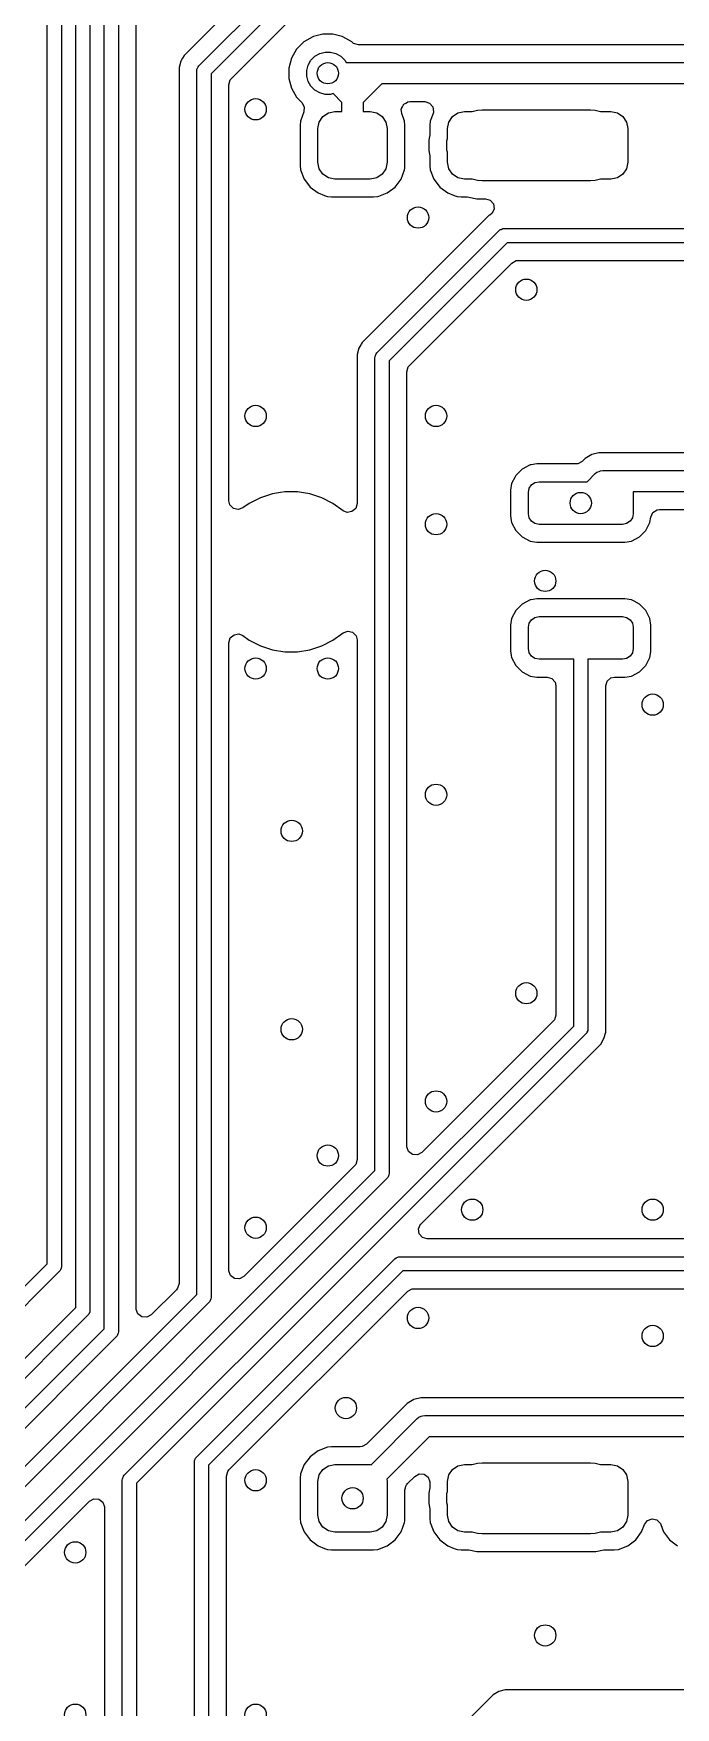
# Model space of a CAD drawing. Extents: x 117 to 217, y -143 to -43.
# Drawn here: x 135.05 to 144.09, y -108.86 to -85.29 of the extents above; entities that cross this region are included whole.
import ezdxf

# ---------------------------------------------------------------- set-up
doc = ezdxf.new("R2010")
doc.units = 0
doc.layers.add('BLACK', color=7, linetype='CONTINUOUS')

msp = doc.modelspace()

# ---------------------------------------------------------------- linework, layer by layer
at = {"layer": 'BLACK', "linetype": 'CONTINUOUS'}
for p, q in [((135.242, -102.614578), (135.242, -66.08)), ((135.442, -66.121422), (135.442, -102.656)), ((141.008786, -81.761531), (137.168079, -85.602238)), ((137.377839, -85.746739), (141.15329, -81.971289)), ((141.265421, -82.142), (137.54855, -85.858871)), ((137.835369, -85.926313), (141.332863, -82.428819)), ((135.643, -103.229578), (135.643, -83.205)), ((135.843, -83.246422), (135.843, -103.271)), ((136.044, -103.531478), (136.044, -84.836)), ((136.244, -84.877422), (136.244, -103.5729)), ((136.4945, -103.248456), (136.4945, -85.032544)), ((139.119525, -85.3015), (138.990993, -85.33594)), ((139.264475, -85.3015), (139.119525, -85.3015)), ((139.393006, -85.33594), (139.264475, -85.3015)), ((138.751488, -85.513988), (138.679017, -85.639511)), ((138.751493, -85.513982), (138.751488, -85.513988)), ((138.853982, -85.411493), (138.751493, -85.513982)), ((138.853988, -85.411488), (138.853982, -85.411493)), ((138.979511, -85.339017), (138.853988, -85.411488)), ((138.990993, -85.33594), (138.979511, -85.339017)), ((139.077195, -85.574836), (139.152842, -85.554567)), ((139.152842, -85.554567), (139.231158, -85.554567)), ((139.231158, -85.554567), (139.306805, -85.574836)), ((139.404489, -85.339017), (139.393006, -85.33594)), ((139.530011, -85.411488), (139.404488, -85.339017)), ((139.404488, -85.339017), (139.404489, -85.339017)), ((139.530017, -85.411493), (139.530011, -85.411488)), ((139.533705, -85.415181), (139.530017, -85.411493)), ((139.554347, -85.431815), (139.533705, -85.415181)), ((139.621386, -85.4515), (139.554347, -85.431815)), ((176.676726, -85.4515), (139.621386, -85.4515)), ((137.121936, -85.682161), (137.09805, -85.771306)), ((137.09805, -85.771306), (137.09805, -102.892906)), ((137.127358, -85.672772), (137.121936, -85.682161)), ((137.127361, -85.672767), (137.127358, -85.672772)), ((137.146561, -85.639511), (137.127361, -85.672767)), ((137.168079, -85.602238), (137.146561, -85.639511)), ((137.34855, -85.81745), (137.350471, -85.797941)), ((137.350471, -85.797941), (137.365403, -85.761893)), ((137.365403, -85.761893), (137.377839, -85.746739)), ((138.679016, -85.639515), (138.6415, -85.779525)), ((138.6415, -85.779525), (138.6415, -85.924475)), ((138.679017, -85.639511), (138.679016, -85.639515)), ((138.894567, -85.812842), (138.914836, -85.737195)), ((138.914836, -85.737195), (138.953994, -85.669372)), ((138.953994, -85.669372), (139.009372, -85.613994)), ((139.009372, -85.613994), (139.077195, -85.574836)), ((139.306805, -85.574836), (139.374628, -85.613994)), ((139.374628, -85.613994), (139.430006, -85.669372)), ((139.430006, -85.669372), (139.448844, -85.702)), ((139.448844, -85.702), (139.954, -85.702)), ((139.954, -85.702), (158.242, -85.702)), ((137.34855, -103.048028), (137.34855, -85.81745)), ((137.54855, -85.858871), (137.54855, -103.08945)), ((137.79905, -86.013994), (137.818735, -85.946955)), ((137.79905, -91.87353), (137.79905, -86.013994)), ((137.818735, -85.946955), (137.835369, -85.926313)), ((138.6415, -85.924475), (138.679016, -86.064485)), ((138.894567, -85.891158), (138.894567, -85.812842)), ((138.914836, -85.966805), (138.894567, -85.891158)), ((138.953994, -86.034628), (138.914836, -85.966805)), ((139.009372, -86.090006), (138.953994, -86.034628)), ((139.950132, -86.002), (139.69, -86.262132)), ((139.954, -86.002), (139.950132, -86.002)), ((158.179868, -86.002), (139.954, -86.002)), ((138.679016, -86.064485), (138.679017, -86.064488)), ((138.679017, -86.064488), (138.751488, -86.190011)), ((138.751488, -86.190011), (138.751493, -86.190017)), ((138.751493, -86.190017), (138.827672, -86.266196)), ((138.827672, -86.266196), (138.861157, -86.327519)), ((139.077195, -86.129164), (139.009372, -86.090006)), ((139.152842, -86.149433), (139.077195, -86.129164)), ((139.231158, -86.149433), (139.152842, -86.149433)), ((139.26755, -86.139682), (139.231158, -86.149433)), ((139.39, -86.262132), (139.26755, -86.139682)), ((139.39, -86.393), (139.39, -86.262132)), ((139.69, -86.262132), (139.69, -86.393)), ((140.287697, -86.274111), (140.313511, -86.257523)), ((140.313511, -86.257523), (140.31971, -86.256631)), ((140.31971, -86.256631), (140.322087, -86.255334)), ((140.322087, -86.255334), (140.348446, -86.2525)), ((140.348446, -86.2525), (140.556554, -86.2525)), ((140.556554, -86.2525), (140.623593, -86.272185)), ((138.856173, -86.39721), (138.808249, -86.525698)), ((138.861157, -86.327519), (138.856173, -86.39721)), ((139.070579, -86.539613), (139.122062, -86.462562)), ((139.122062, -86.462562), (139.199113, -86.411079)), ((139.199113, -86.411079), (139.29, -86.393)), ((139.29, -86.393), (139.39, -86.393)), ((139.69, -86.393), (139.79, -86.393)), ((139.79, -86.393), (139.880887, -86.411079)), ((139.880887, -86.411079), (139.957938, -86.462562)), ((139.957938, -86.462562), (140.009421, -86.539613)), ((140.225708, -86.358853), (140.227605, -86.354697)), ((140.230075, -86.389231), (140.225708, -86.358853)), ((140.22728, -86.350143), (140.241983, -86.323213)), ((140.227605, -86.354697), (140.22728, -86.350143)), ((140.232265, -86.419834), (140.230075, -86.389231)), ((140.271749, -86.525694), (140.232265, -86.419834)), ((140.241983, -86.323213), (140.254733, -86.295297)), ((140.254733, -86.295297), (140.258575, -86.292827)), ((140.258575, -86.292827), (140.260764, -86.288819)), ((140.260764, -86.288819), (140.287697, -86.274111)), ((140.623593, -86.272185), (140.669348, -86.324989)), ((140.672735, -86.419834), (140.63325, -86.525694)), ((140.669348, -86.324989), (140.679292, -86.394147)), ((140.679292, -86.394147), (140.672735, -86.419834)), ((140.895579, -86.539613), (140.947062, -86.462562)), ((140.947062, -86.462562), (141.024113, -86.411079)), ((141.024113, -86.411079), (141.115, -86.393)), ((141.115, -86.393), (141.2224, -86.393)), ((141.2224, -86.393), (141.299737, -86.372278)), ((141.299737, -86.372278), (141.365, -86.368)), ((141.365, -86.368), (142.889, -86.368)), ((142.889, -86.368), (142.954263, -86.372278)), ((142.954263, -86.372278), (143.0316, -86.393)), ((143.0316, -86.393), (143.1765, -86.393)), ((143.1765, -86.393), (143.267387, -86.411079)), ((143.267387, -86.411079), (143.344438, -86.462562)), ((143.344438, -86.462562), (143.395921, -86.539613)), ((138.808249, -86.525699), (138.802, -86.583809)), ((138.802, -86.583809), (138.802, -87.15219)), ((138.808249, -86.525698), (138.808249, -86.525699)), ((139.0525, -86.6305), (139.070579, -86.539613)), ((139.0525, -87.1055), (139.0525, -86.6305)), ((140.009421, -86.539613), (140.0275, -86.6305)), ((140.0275, -86.6305), (140.0275, -87.1055)), ((140.271749, -86.525697), (140.271749, -86.525694)), ((140.271751, -86.525701), (140.271749, -86.525697)), ((140.271932, -86.527389), (140.271751, -86.525701)), ((140.277999, -86.583809), (140.271932, -86.527389)), ((140.278, -86.583826), (140.277999, -86.583809)), ((140.278, -87.152173), (140.278, -86.583826)), ((140.624617, -86.743221), (140.6145, -86.794079)), ((140.627, -86.719029), (140.624617, -86.743221)), ((140.633249, -86.525699), (140.627, -86.583809)), ((140.627, -86.583809), (140.627, -86.719029)), ((140.63325, -86.525694), (140.633249, -86.525699)), ((140.8775, -86.6305), (140.895579, -86.539613)), ((140.8775, -86.772051), (140.8775, -86.6305)), ((143.395921, -86.539613), (143.414, -86.6305)), ((143.414, -86.6305), (143.414, -87.1055)), ((140.6145, -86.794079), (140.6145, -86.941919)), ((140.6145, -86.941919), (140.624617, -86.992777)), ((140.869278, -86.802737), (140.8775, -86.772051)), ((140.869278, -86.933263), (140.869278, -86.802737)), ((140.8775, -86.963948), (140.869278, -86.933263)), ((140.8775, -87.1055), (140.8775, -86.963948)), ((138.802, -87.15219), (138.808248, -87.210299)), ((138.808248, -87.210299), (138.857289, -87.34178)), ((139.070579, -87.196387), (139.0525, -87.1055)), ((139.122062, -87.273438), (139.070579, -87.196387)), ((140.009421, -87.196387), (139.957938, -87.273438)), ((140.0275, -87.1055), (140.009421, -87.196387)), ((140.222712, -87.341778), (140.271751, -87.210299)), ((140.271751, -87.210299), (140.273978, -87.189583)), ((140.273978, -87.189583), (140.277999, -87.15219)), ((140.277999, -87.15219), (140.278, -87.152173)), ((140.624617, -86.992777), (140.627, -87.01697)), ((140.627, -87.01697), (140.627, -87.15219)), ((140.627, -87.15219), (140.633248, -87.210299)), ((140.633248, -87.210299), (140.682289, -87.34178)), ((140.895579, -87.196387), (140.8775, -87.1055)), ((140.947062, -87.273438), (140.895579, -87.196387)), ((143.395921, -87.196387), (143.344438, -87.273438)), ((143.414, -87.1055), (143.395921, -87.196387)), ((138.857289, -87.34178), (138.890851, -87.386612)), ((138.890851, -87.386612), (138.941384, -87.454116)), ((139.199113, -87.324921), (139.122062, -87.273438)), ((139.29, -87.343), (139.199113, -87.324921)), ((139.79, -87.343), (139.29, -87.343)), ((139.880887, -87.324921), (139.79, -87.343)), ((139.957938, -87.273438), (139.880887, -87.324921)), ((140.138616, -87.454116), (140.222712, -87.341778)), ((140.682289, -87.34178), (140.715851, -87.386612)), ((140.715851, -87.386612), (140.766384, -87.454116)), ((141.024113, -87.324921), (140.947062, -87.273438)), ((141.115, -87.343), (141.024113, -87.324921)), ((141.2224, -87.343), (141.115, -87.343)), ((141.299737, -87.363722), (141.2224, -87.343)), ((141.365, -87.368), (141.299737, -87.363722)), ((142.889, -87.368), (141.365, -87.368)), ((142.954263, -87.363722), (142.889, -87.368)), ((143.0316, -87.343), (142.954263, -87.363722)), ((143.1765, -87.343), (143.0316, -87.343)), ((143.267387, -87.324921), (143.1765, -87.343)), ((143.344438, -87.273438), (143.267387, -87.324921)), ((138.941384, -87.454116), (139.053722, -87.538212)), ((139.053722, -87.538212), (139.146094, -87.572665)), ((139.146094, -87.572665), (139.1852, -87.587251)), ((139.1852, -87.587251), (139.243309, -87.593499)), ((139.243309, -87.593499), (139.243326, -87.5935)), ((139.243326, -87.5935), (139.836674, -87.5935)), ((139.836674, -87.5935), (139.83669, -87.593499)), ((139.83669, -87.593499), (139.894799, -87.587251)), ((139.894799, -87.587251), (139.908081, -87.582297)), ((139.908081, -87.582297), (140.026278, -87.538212)), ((140.026278, -87.538212), (140.138616, -87.454116)), ((140.766384, -87.454116), (140.878722, -87.538212)), ((140.878722, -87.538212), (140.971094, -87.572665)), ((140.971094, -87.572665), (141.0102, -87.587251)), ((141.0102, -87.587251), (141.068309, -87.593499)), ((141.068309, -87.593499), (141.068326, -87.5935)), ((141.068326, -87.5935), (141.15319, -87.5935)), ((141.15319, -87.5935), (141.177382, -87.595883)), ((141.177382, -87.595883), (141.29108, -87.6185)), ((141.29108, -87.6185), (141.41075, -87.6185)), ((141.41075, -87.6185), (141.477789, -87.638185)), ((141.477789, -87.638185), (141.523544, -87.690989)), ((141.459512, -87.857529), (139.673529, -89.643512)), ((141.469231, -87.851918), (141.459512, -87.857529)), ((141.47275, -87.849886), (141.469231, -87.851918)), ((141.504463, -87.823703), (141.47275, -87.849886)), ((141.533488, -87.760147), (141.504463, -87.823703)), ((141.523544, -87.690989), (141.533488, -87.760147)), ((139.883289, -89.788013), (141.604013, -88.067289)), ((141.604013, -88.067289), (141.619166, -88.054853)), ((141.619166, -88.054853), (141.629724, -88.050479)), ((141.629724, -88.050479), (141.655215, -88.039921)), ((141.655215, -88.039921), (141.674724, -88.038)), ((141.674724, -88.038), (196.129078, -88.038)), ((141.716146, -88.238), (140.054, -89.900146)), ((196.1705, -88.238), (141.716146, -88.238)), ((140.340819, -89.967587), (141.783587, -88.524819)), ((141.783587, -88.524819), (141.84491, -88.491334)), ((141.84491, -88.491334), (141.871268, -88.4885)), ((141.871268, -88.4885), (196.216642, -88.4885)), ((139.627386, -89.723435), (139.6035, -89.81258)), ((139.641224, -89.699468), (139.627386, -89.723435)), ((139.655062, -89.6755), (139.641224, -89.699468)), ((139.660549, -89.665995), (139.655062, -89.6755)), ((139.673529, -89.643512), (139.660549, -89.665995)), ((139.855921, -89.839215), (139.870853, -89.803167)), ((139.870853, -89.803167), (139.883289, -89.788013)), ((139.6035, -89.81258), (139.6035, -91.912364)), ((139.854, -89.858724), (139.855921, -89.839215)), ((139.854, -101.304578), (139.854, -89.858724)), ((140.054, -89.900146), (140.054, -101.346)), ((140.3045, -90.055268), (140.324185, -89.988229)), ((140.324185, -89.988229), (140.340819, -89.967587)), ((140.3045, -91.722475), (140.3045, -90.055268)), ((143.007773, -91.1955), (142.905912, -91.222793)), ((143.113227, -91.1955), (143.007773, -91.1955)), ((180.597227, -91.1955), (143.113227, -91.1955)), ((141.926652, -91.425954), (141.836954, -91.515652)), ((141.926657, -91.425951), (141.926652, -91.425954)), ((141.926658, -91.42595), (141.926657, -91.425951)), ((142.039696, -91.368354), (141.926658, -91.42595)), ((142.052519, -91.366323), (142.039696, -91.368354)), ((142.133482, -91.3535), (142.052519, -91.366323)), ((142.685245, -91.3535), (142.133482, -91.3535)), ((142.711603, -91.350666), (142.685245, -91.3535)), ((142.772926, -91.317181), (142.711603, -91.350666)), ((142.814584, -91.275522), (142.772926, -91.317181)), ((142.814587, -91.27552), (142.814584, -91.275522)), ((142.86025, -91.249156), (142.814587, -91.27552)), ((142.905909, -91.222794), (142.86025, -91.249155)), ((142.86025, -91.249155), (142.86025, -91.249156)), ((142.905912, -91.222793), (142.905909, -91.222794)), ((143.008839, -91.458159), (143.031236, -91.448882)), ((143.031236, -91.448882), (143.0605, -91.446)), ((143.0605, -91.446), (180.5445, -91.446)), ((141.779352, -91.628698), (141.7645, -91.722475)), ((141.826746, -91.535684), (141.779352, -91.628698)), ((141.83695, -91.515658), (141.826746, -91.535684)), ((141.836951, -91.515657), (141.83695, -91.515658)), ((141.836954, -91.515652), (141.836951, -91.515657)), ((142.026418, -91.696597), (142.058934, -91.647934)), ((142.058934, -91.647934), (142.107597, -91.615418)), ((142.107597, -91.615418), (142.165, -91.604)), ((142.165, -91.604), (142.840368, -91.604)), ((142.840368, -91.604), (142.954434, -91.489934)), ((142.954434, -91.489934), (142.977165, -91.471279)), ((142.977165, -91.471279), (143.008839, -91.458159)), ((137.81338, -91.931397), (137.79905, -91.87353)), ((138.084659, -91.909386), (137.995936, -91.973848)), ((138.242507, -91.828957), (138.084659, -91.909386)), ((138.24251, -91.828956), (138.242507, -91.828957)), ((138.410993, -91.774214), (138.24251, -91.828956)), ((138.527645, -91.755738), (138.410993, -91.774214)), ((138.585971, -91.7465), (138.527645, -91.755738)), ((138.763129, -91.7465), (138.585971, -91.7465)), ((138.850617, -91.760357), (138.763129, -91.7465)), ((138.938106, -91.774214), (138.850617, -91.760357)), ((139.106589, -91.828956), (138.938106, -91.774214)), ((139.106592, -91.828957), (139.106589, -91.828956)), ((139.26444, -91.909386), (139.106592, -91.828957)), ((139.406615, -92.012682), (139.26444, -91.909386)), ((139.6035, -91.912364), (139.583815, -91.979403)), ((140.3045, -100.962456), (140.3045, -91.722475)), ((141.7645, -91.722475), (141.7645, -92.085517)), ((142.015, -91.754), (142.026418, -91.696597)), ((142.015, -92.054), (142.015, -91.754)), ((161.066591, -91.746), (143.488409, -91.746)), ((143.488409, -91.746), (143.49, -91.754)), ((143.49, -91.754), (143.49, -92.054)), ((137.862075, -91.981503), (137.81338, -91.931397)), ((137.930129, -91.997328), (137.862075, -91.981503)), ((137.995936, -91.973848), (137.930129, -91.997328)), ((139.461853, -92.035102), (139.406615, -92.012682)), ((139.531011, -92.025158), (139.461853, -92.035102)), ((139.583815, -91.979403), (139.531011, -92.025158)), ((141.7645, -92.085517), (141.774505, -92.148686)), ((141.774505, -92.148686), (141.779354, -92.179304)), ((142.026418, -92.111403), (142.015, -92.054)), ((142.058934, -92.160066), (142.026418, -92.111403)), ((142.107597, -92.192582), (142.058934, -92.160066)), ((143.446066, -92.160066), (143.397403, -92.192582)), ((143.478582, -92.111403), (143.446066, -92.160066)), ((143.49, -92.054), (143.478582, -92.111403)), ((143.725647, -92.1793), (143.738033, -92.101102)), ((143.738033, -92.101102), (143.767962, -92.037967)), ((143.767962, -92.037967), (143.827274, -92.001036)), ((143.827274, -92.001036), (143.860506, -91.9965)), ((143.860506, -91.9965), (147.83608, -91.9965)), ((141.779354, -92.179304), (141.83695, -92.292342)), ((141.83695, -92.292342), (141.836952, -92.292344)), ((141.836952, -92.292344), (141.836954, -92.292347)), ((141.836954, -92.292347), (141.926652, -92.382045)), ((141.926652, -92.382045), (141.926654, -92.382046)), ((141.926654, -92.382046), (141.926658, -92.38205)), ((141.926658, -92.38205), (142.039694, -92.439645)), ((142.165, -92.204), (142.107597, -92.192582)), ((143.34, -92.204), (142.165, -92.204)), ((143.397403, -92.192582), (143.34, -92.204)), ((143.465304, -92.439646), (143.578342, -92.38205)), ((143.578342, -92.38205), (143.66805, -92.292342)), ((143.66805, -92.292342), (143.725646, -92.179304)), ((143.725646, -92.179302), (143.725647, -92.179301)), ((143.725646, -92.179304), (143.725646, -92.179302)), ((143.725647, -92.179301), (143.725647, -92.1793)), ((142.039694, -92.439645), (142.039698, -92.439647)), ((142.039698, -92.439647), (142.133475, -92.454499)), ((142.133475, -92.454499), (142.133481, -92.4545)), ((142.133481, -92.4545), (142.680023, -92.454499)), ((142.680023, -92.454499), (142.680025, -92.4545)), ((142.680025, -92.4545), (142.824975, -92.4545)), ((142.824975, -92.4545), (142.824977, -92.454499)), ((142.824977, -92.454499), (143.371518, -92.454499)), ((143.371518, -92.454499), (143.465304, -92.439646)), ((141.926652, -93.325954), (141.836954, -93.415652)), ((141.926657, -93.325951), (141.926652, -93.325954)), ((141.926658, -93.32595), (141.926657, -93.325951)), ((142.039696, -93.268354), (141.926658, -93.32595)), ((142.052519, -93.266323), (142.039696, -93.268354)), ((142.133482, -93.2535), (142.052519, -93.266323)), ((143.371524, -93.2535), (142.133482, -93.2535)), ((143.465301, -93.268352), (143.371524, -93.2535)), ((143.501517, -93.286805), (143.465301, -93.268352)), ((143.578342, -93.32595), (143.501517, -93.286805)), ((143.578344, -93.325952), (143.578342, -93.32595)), ((143.578347, -93.325954), (143.578344, -93.325952)), ((143.668045, -93.415652), (143.578347, -93.325954)), ((141.779352, -93.528698), (141.7645, -93.622475)), ((141.836951, -93.415657), (141.779352, -93.528698)), ((141.836954, -93.415652), (141.836951, -93.415657)), ((142.026418, -93.596597), (142.058934, -93.547934)), ((142.058934, -93.547934), (142.107597, -93.515418)), ((142.107597, -93.515418), (142.165, -93.504)), ((142.165, -93.504), (143.34, -93.504)), ((143.34, -93.504), (143.397403, -93.515418)), ((143.397403, -93.515418), (143.446066, -93.547934)), ((143.446066, -93.547934), (143.478582, -93.596597)), ((143.668046, -93.415654), (143.668045, -93.415652)), ((143.66805, -93.415658), (143.668046, -93.415654)), ((143.725646, -93.528696), (143.66805, -93.415658)), ((143.740499, -93.622482), (143.725646, -93.528696)), ((137.79905, -93.870469), (137.818735, -93.80343)), ((137.818735, -93.80343), (137.871539, -93.757675)), ((137.871539, -93.757675), (137.940697, -93.747731)), ((137.940697, -93.747731), (137.995936, -93.770152)), ((137.995936, -93.770152), (138.084655, -93.834611)), ((139.26444, -93.834614), (139.406618, -93.731315)), ((139.406618, -93.731315), (139.47242, -93.707837)), ((139.47242, -93.707837), (139.540474, -93.723662)), ((139.540474, -93.723662), (139.589169, -93.773768)), ((139.589169, -93.773768), (139.6035, -93.831635)), ((141.7645, -93.622475), (141.7645, -93.985517)), ((142.015, -93.654), (142.026418, -93.596597)), ((142.015, -93.954), (142.015, -93.654)), ((143.478582, -93.596597), (143.49, -93.654)), ((143.49, -93.654), (143.49, -93.954)), ((143.7405, -93.985519), (143.740499, -93.622482)), ((137.79905, -102.705906), (137.79905, -93.870469)), ((138.084655, -93.834611), (138.084657, -93.834612)), ((138.084657, -93.834612), (138.08466, -93.834614)), ((138.08466, -93.834614), (138.111742, -93.848413)), ((138.111742, -93.848413), (138.242507, -93.915042)), ((138.242507, -93.915042), (138.24251, -93.915043)), ((138.24251, -93.915043), (138.326751, -93.942414)), ((138.326751, -93.942414), (138.410995, -93.969786)), ((138.410995, -93.969786), (138.585971, -93.9975)), ((138.585971, -93.9975), (138.585972, -93.9975)), ((138.585972, -93.9975), (138.763128, -93.9975)), ((138.763128, -93.9975), (138.763129, -93.9975)), ((138.763129, -93.9975), (138.938105, -93.969786)), ((138.938105, -93.969786), (139.106592, -93.915042)), ((139.106592, -93.915042), (139.26444, -93.834614)), ((139.6035, -93.831635), (139.6035, -101.149456)), ((141.7645, -93.985517), (141.77469, -94.049853)), ((141.77469, -94.049853), (141.779354, -94.079304)), ((142.026418, -94.011403), (142.015, -93.954)), ((142.058934, -94.060066), (142.026418, -94.011403)), ((143.478582, -94.011403), (143.446066, -94.060066)), ((143.49, -93.954), (143.478582, -94.011403)), ((143.725647, -94.079301), (143.738147, -94.000373)), ((143.738147, -94.000373), (143.7405, -93.985519)), ((141.779354, -94.079304), (141.83695, -94.192342)), ((141.83695, -94.192342), (141.836952, -94.192344)), ((141.836952, -94.192344), (141.836954, -94.192347)), ((141.836954, -94.192347), (141.926652, -94.282045)), ((141.926652, -94.282045), (141.926654, -94.282046)), ((141.926654, -94.282046), (141.926658, -94.28205)), ((141.926658, -94.28205), (142.039694, -94.339645)), ((142.107597, -94.092582), (142.058934, -94.060066)), ((142.165, -94.104), (142.107597, -94.092582)), ((142.6525, -94.104), (142.165, -94.104)), ((142.6525, -99.268078), (142.6525, -94.104)), ((143.34, -94.104), (142.8525, -94.104)), ((142.8525, -94.104), (142.8525, -99.3095)), ((143.397403, -94.092582), (143.34, -94.104)), ((143.446066, -94.060066), (143.397403, -94.092582)), ((143.465304, -94.339646), (143.578342, -94.28205)), ((143.578342, -94.28205), (143.66805, -94.192342)), ((143.66805, -94.192342), (143.725646, -94.079304)), ((143.725646, -94.079302), (143.725647, -94.079301)), ((143.725646, -94.079304), (143.725646, -94.079302)), ((142.039694, -94.339645), (142.039698, -94.339647)), ((142.039698, -94.339647), (142.133475, -94.354499)), ((142.133475, -94.354499), (142.133481, -94.3545)), ((142.133481, -94.3545), (142.278, -94.354499)), ((142.278, -94.354499), (142.345039, -94.374183)), ((142.345039, -94.374183), (142.390794, -94.426987)), ((142.390794, -94.426987), (142.402, -94.478499)), ((142.402, -94.478499), (142.402, -99.112956)), ((143.103, -94.478499), (143.122685, -94.41146)), ((143.103, -99.355644), (143.103, -94.478499)), ((143.122685, -94.41146), (143.175489, -94.365705)), ((143.175489, -94.365705), (143.227, -94.354499)), ((143.227, -94.354499), (143.371517, -94.354499)), ((143.371517, -94.354499), (143.371518, -94.354499)), ((143.371518, -94.354499), (143.465304, -94.339646)), ((142.365681, -99.200637), (140.516181, -101.050137)), ((142.382315, -99.179995), (142.365681, -99.200637)), ((142.402, -99.112956), (142.382315, -99.179995)), ((136.327289, -105.593289), (142.6525, -99.268078)), ((142.823211, -99.380211), (136.498, -105.705422)), ((142.835647, -99.365057), (142.823211, -99.380211)), ((142.839547, -99.355642), (142.835647, -99.365057)), ((142.850579, -99.329009), (142.839547, -99.355642)), ((142.8525, -99.3095), (142.850579, -99.329009)), ((143.03297, -99.524712), (143.079114, -99.444788)), ((143.079114, -99.444788), (143.103, -99.355644)), ((141.737477, -100.820205), (143.03297, -99.524712)), ((140.503863, -102.053819), (141.737477, -100.820205)), ((140.304816, -100.971302), (140.3045, -100.962456)), ((140.329233, -101.036766), (140.304816, -100.971302)), ((140.385166, -101.078638), (140.329233, -101.036766)), ((140.454858, -101.083622), (140.385166, -101.078638)), ((140.516181, -101.050137), (140.454858, -101.083622)), ((132.934578, -108.224), (139.854, -101.304578)), ((139.567181, -101.237137), (138.010731, -102.793587)), ((139.583815, -101.216495), (139.567181, -101.237137)), ((139.6035, -101.149456), (139.583815, -101.216495)), ((140.054, -101.346), (140.052079, -101.365509)), ((140.024711, -101.416711), (133.046711, -108.394711)), ((140.037147, -101.401558), (140.024711, -101.416711)), ((140.04152, -101.390999), (140.037147, -101.401558)), ((140.052079, -101.365509), (140.04152, -101.390999)), ((140.468806, -102.123853), (140.497831, -102.060297)), ((140.497831, -102.060297), (140.503863, -102.053819)), ((140.47875, -102.193011), (140.468806, -102.123853)), ((140.524505, -102.245815), (140.47875, -102.193011)), ((140.591544, -102.2655), (140.524505, -102.245815)), ((152.793956, -102.2655), (140.591544, -102.2655)), ((140.13729, -102.545289), (140.152443, -102.532853)), ((140.152443, -102.532853), (140.188491, -102.517921)), ((140.188491, -102.517921), (140.208, -102.516)), ((140.208, -102.516), (152.949078, -102.516)), ((132.232578, -105.624), (135.242, -102.614578)), ((135.412711, -102.726711), (132.344711, -105.794711)), ((135.425147, -102.711558), (135.412711, -102.726711)), ((135.43021, -102.699335), (135.425147, -102.711558)), ((135.440079, -102.675509), (135.43021, -102.699335)), ((135.442, -102.656), (135.440079, -102.675509)), ((137.343289, -105.339289), (140.13729, -102.545289)), ((140.249421, -102.716), (137.514, -105.451421)), ((137.799366, -102.714752), (137.79905, -102.705906)), ((137.823783, -102.780216), (137.799366, -102.714752)), ((152.9905, -102.716), (140.249421, -102.716)), ((137.061731, -102.980587), (136.706181, -103.336137)), ((137.078365, -102.959945), (137.061731, -102.980587)), ((137.09805, -102.892906), (137.078365, -102.959945)), ((137.800819, -105.518863), (140.316863, -103.002819)), ((137.879716, -102.822088), (137.823783, -102.780216)), ((137.949408, -102.827072), (137.879716, -102.822088)), ((138.010731, -102.793587), (137.949408, -102.827072)), ((140.316863, -103.002819), (140.378186, -102.969334)), ((140.378186, -102.969334), (140.404544, -102.9665)), ((140.404544, -102.9665), (153.036642, -102.9665)), ((132.598578, -106.274), (135.643, -103.229578)), ((132.822578, -107.574), (137.34855, -103.048028)), ((137.519261, -103.160161), (132.934711, -107.744711)), ((137.531697, -103.145007), (137.519261, -103.160161)), ((137.546629, -103.108959), (137.531697, -103.145007)), ((137.54855, -103.08945), (137.546629, -103.108959)), ((135.813711, -103.34171), (132.710711, -106.444711)), ((135.826147, -103.326557), (135.813711, -103.34171)), ((135.841079, -103.290509), (135.826147, -103.326557)), ((135.843, -103.271), (135.841079, -103.290509)), ((136.494816, -103.257302), (136.4945, -103.248456)), ((136.519233, -103.322766), (136.494816, -103.257302)), ((136.575166, -103.364638), (136.519233, -103.322766)), ((136.644858, -103.369622), (136.575166, -103.364638)), ((136.706181, -103.336137), (136.644858, -103.369622)), ((132.651478, -106.924), (136.044, -103.531478)), ((136.21471, -103.643611), (132.763611, -107.094711)), ((136.227147, -103.628458), (136.21471, -103.643611)), ((136.237572, -103.603289), (136.227147, -103.628458)), ((136.242079, -103.592409), (136.237572, -103.603289)), ((136.244, -103.5729), (136.242079, -103.592409)), ((140.310084, -104.581522), (139.735426, -105.156181)), ((140.310087, -104.58152), (140.310084, -104.581522)), ((140.40141, -104.528793), (140.310087, -104.58152)), ((140.503273, -104.5015), (140.40141, -104.528793)), ((140.608727, -104.5015), (140.503273, -104.5015)), ((158.294727, -104.5015), (140.608727, -104.5015)), ((139.800733, -105.445134), (140.449934, -104.795934)), ((140.449934, -104.795934), (140.472665, -104.777279)), ((140.472665, -104.777279), (140.506139, -104.763414)), ((140.506139, -104.763414), (140.526736, -104.754882)), ((140.526736, -104.754882), (140.556, -104.752)), ((140.556, -104.752), (158.242, -104.752)), ((140.618132, -105.052), (140.021217, -105.648914)), ((158.179868, -105.052), (140.618132, -105.052)), ((137.315921, -105.390491), (137.330853, -105.354443)), ((137.330853, -105.354443), (137.343289, -105.339289)), ((138.941384, -105.331884), (138.857289, -105.444219)), ((139.053719, -105.247789), (138.941384, -105.331884)), ((139.1852, -105.198748), (139.053719, -105.247789)), ((139.243309, -105.1925), (139.1852, -105.198748)), ((139.647745, -105.1925), (139.243309, -105.1925)), ((139.674103, -105.189666), (139.647745, -105.1925)), ((139.735426, -105.156181), (139.674103, -105.189666)), ((136.314853, -105.608443), (136.327289, -105.593289)), ((137.314, -105.41), (137.315921, -105.390491)), ((137.314, -111.464578), (137.314, -105.41)), ((137.514, -105.451421), (137.514, -111.506)), ((137.7645, -105.606544), (137.784185, -105.539505)), ((137.784185, -105.539505), (137.800819, -105.518863)), ((138.808248, -105.5757), (138.802, -105.633809)), ((138.857289, -105.444219), (138.808248, -105.5757)), ((139.0525, -105.6805), (139.070579, -105.589613)), ((139.070579, -105.589613), (139.122062, -105.512562)), ((139.122062, -105.512562), (139.199113, -105.461079)), ((139.199113, -105.461079), (139.29, -105.443)), ((139.29, -105.443), (139.79, -105.443)), ((139.79, -105.443), (139.800733, -105.445134)), ((140.415319, -105.609074), (140.476642, -105.575589)), ((140.476642, -105.575589), (140.546334, -105.580573)), ((140.546334, -105.580573), (140.602267, -105.622445)), ((140.8775, -105.6805), (140.895579, -105.589613)), ((140.895579, -105.589613), (140.947062, -105.512562)), ((140.947062, -105.512562), (141.024113, -105.461079)), ((141.024113, -105.461079), (141.115, -105.443)), ((141.115, -105.443), (141.2224, -105.443)), ((141.2224, -105.443), (141.299737, -105.422278)), ((141.299737, -105.422278), (141.365, -105.418)), ((141.365, -105.418), (142.889, -105.418)), ((142.889, -105.418), (142.954263, -105.422278)), ((142.954263, -105.422278), (143.0316, -105.443)), ((143.0316, -105.443), (143.1765, -105.443)), ((143.1765, -105.443), (143.267387, -105.461079)), ((143.267387, -105.461079), (143.344438, -105.512562)), ((143.344438, -105.512562), (143.395921, -105.589613)), ((143.395921, -105.589613), (143.414, -105.6805)), ((136.298, -105.664), (136.299921, -105.644491)), ((136.298, -111.210578), (136.298, -105.664)), ((136.299921, -105.644491), (136.314853, -105.608443)), ((136.498, -105.705422), (136.498, -111.252)), ((137.7645, -105.633809), (137.7645, -105.606544)), ((137.7645, -110.938632), (137.7645, -105.633809)), ((138.802, -105.633809), (138.802, -106.20219)), ((139.0525, -106.1555), (139.0525, -105.6805)), ((140.021217, -105.648914), (140.0275, -105.6805)), ((140.0275, -105.6805), (140.0275, -106.1555)), ((140.278, -105.797755), (140.285588, -105.77191)), ((140.278, -106.202173), (140.278, -105.797755)), ((140.285588, -105.77191), (140.289648, -105.745287)), ((140.289648, -105.745287), (140.296118, -105.736052)), ((140.296118, -105.736052), (140.297685, -105.730716)), ((140.297685, -105.730716), (140.303212, -105.725926)), ((140.303212, -105.725926), (140.314319, -105.710074)), ((140.314319, -105.710074), (140.415319, -105.609074)), ((140.602267, -105.622445), (140.626684, -105.687909)), ((140.624617, -105.793221), (140.6145, -105.844079)), ((140.627, -105.769029), (140.624617, -105.793221)), ((140.626684, -105.687909), (140.627, -105.696755)), ((140.627, -105.696755), (140.627, -105.769029)), ((140.869278, -105.852737), (140.8775, -105.822051)), ((140.8775, -105.822051), (140.8775, -105.6805)), ((143.414, -105.6805), (143.414, -106.1555)), ((133.191212, -108.60447), (135.835819, -105.959861)), ((135.835819, -105.959861), (135.897142, -105.926377)), ((135.897142, -105.926377), (135.966834, -105.931361)), ((135.966834, -105.931361), (136.022767, -105.973233)), ((136.022767, -105.973233), (136.047184, -106.038697)), ((136.047184, -106.038697), (136.0475, -106.047543)), ((136.0475, -106.047543), (136.0475, -111.055456)), ((140.6145, -105.844079), (140.6145, -105.991919)), ((140.6145, -105.991919), (140.624617, -106.042777)), ((140.624617, -106.042777), (140.627, -106.06697)), ((140.627, -106.06697), (140.627, -106.20219)), ((140.869278, -105.983263), (140.869278, -105.852737)), ((140.8775, -106.013948), (140.869278, -105.983263)), ((140.8775, -106.1555), (140.8775, -106.013948)), ((138.802, -106.20219), (138.808248, -106.260299)), ((138.808248, -106.260299), (138.847354, -106.365144)), ((139.070579, -106.246387), (139.0525, -106.1555)), ((139.122062, -106.323438), (139.070579, -106.246387)), ((140.009421, -106.246387), (139.957938, -106.323438)), ((140.0275, -106.1555), (140.009421, -106.246387)), ((140.222712, -106.391778), (140.271751, -106.260299)), ((140.271751, -106.260299), (140.273854, -106.240739)), ((140.273854, -106.240739), (140.277999, -106.20219)), ((140.277999, -106.20219), (140.278, -106.202173)), ((140.627, -106.20219), (140.633248, -106.260299)), ((140.633248, -106.260299), (140.672354, -106.365144)), ((140.895579, -106.246387), (140.8775, -106.1555)), ((140.947062, -106.323438), (140.895579, -106.246387)), ((143.395921, -106.246387), (143.344438, -106.323438)), ((143.414, -106.1555), (143.395921, -106.246387)), ((143.609212, -106.391778), (143.647818, -106.288268)), ((143.647818, -106.288268), (143.68969, -106.232337)), ((143.68969, -106.232337), (143.755154, -106.20792)), ((143.755154, -106.20792), (143.823427, -106.222772)), ((143.823427, -106.222772), (143.872832, -106.272177)), ((143.872832, -106.272177), (143.880179, -106.288265)), ((143.880179, -106.288265), (143.918788, -106.391778)), ((138.847354, -106.365144), (138.857288, -106.391778)), ((138.857288, -106.391778), (138.941384, -106.504116)), ((138.941384, -106.504116), (139.053722, -106.588212)), ((139.199113, -106.374921), (139.122062, -106.323438)), ((139.29, -106.393), (139.199113, -106.374921)), ((139.79, -106.393), (139.29, -106.393)), ((139.880887, -106.374921), (139.79, -106.393)), ((139.957938, -106.323438), (139.880887, -106.374921)), ((140.026278, -106.588212), (140.138616, -106.504116)), ((140.138616, -106.504116), (140.222712, -106.391778)), ((140.672354, -106.365144), (140.682288, -106.391778)), ((140.682288, -106.391778), (140.766384, -106.504116)), ((140.766384, -106.504116), (140.878722, -106.588212)), ((141.024113, -106.374921), (140.947062, -106.323438)), ((141.115, -106.393), (141.024113, -106.374921)), ((141.2224, -106.393), (141.115, -106.393)), ((141.299737, -106.413722), (141.2224, -106.393)), ((141.365, -106.418), (141.299737, -106.413722)), ((142.889, -106.418), (141.365, -106.418)), ((142.954263, -106.413722), (142.889, -106.418)), ((143.0316, -106.393), (142.954263, -106.413722)), ((143.1765, -106.393), (143.0316, -106.393)), ((143.267387, -106.374921), (143.1765, -106.393)), ((143.344438, -106.323438), (143.267387, -106.374921)), ((143.412778, -106.588212), (143.525116, -106.504116)), ((143.525116, -106.504116), (143.609212, -106.391778)), ((143.918788, -106.391778), (144.002884, -106.504116)), ((144.002884, -106.504116), (144.115222, -106.588212)), ((139.053722, -106.588212), (139.146094, -106.622665)), ((139.146094, -106.622665), (139.1852, -106.637251)), ((139.1852, -106.637251), (139.243309, -106.643499)), ((139.243309, -106.643499), (139.243326, -106.6435)), ((139.243326, -106.6435), (139.836674, -106.6435)), ((139.836674, -106.6435), (139.83669, -106.643499)), ((139.83669, -106.643499), (139.894799, -106.637251)), ((139.894799, -106.637251), (140.026278, -106.588212)), ((140.878722, -106.588212), (140.971094, -106.622665)), ((140.971094, -106.622665), (141.0102, -106.637251)), ((141.0102, -106.637251), (141.068309, -106.643499)), ((141.068309, -106.643499), (141.068326, -106.6435)), ((141.068326, -106.6435), (141.15319, -106.6435)), ((141.15319, -106.6435), (141.177382, -106.645883)), ((141.177382, -106.645883), (141.29108, -106.6685)), ((141.29108, -106.6685), (141.291082, -106.6685)), ((141.291082, -106.6685), (142.962919, -106.6685)), ((142.962919, -106.6685), (143.076618, -106.645883)), ((143.076618, -106.645883), (143.10081, -106.6435)), ((143.10081, -106.6435), (143.223174, -106.6435)), ((143.223174, -106.6435), (143.22319, -106.643499)), ((143.22319, -106.643499), (143.281299, -106.637251)), ((143.281299, -106.637251), (143.412778, -106.588212)), ((141.596709, -108.639387), (141.516791, -108.685527)), ((141.596712, -108.639386), (141.596709, -108.639387)), ((141.685856, -108.6155), (141.596712, -108.639386)), ((183.191456, -108.6155), (141.685856, -108.6155)), ((141.516786, -108.685531), (140.435532, -109.766785)), ((141.516791, -108.685527), (141.516786, -108.685531))]:
    msp.add_line(p, q, dxfattribs=at)
at = {"layer": 'BLACK'}
for centre in [(139.192, -85.852), (138.176, -86.36), (140.462, -87.884), (141.986, -88.9), (138.176, -90.678), (140.716, -90.678), (142.7525, -91.904), (140.716, -92.202), (142.25127, -93), (138.176, -94.234), (139.192, -94.234), (143.764, -94.742), (140.716, -96.012), (138.684, -96.52), (141.986, -98.806), (138.684, -99.314), (140.716, -100.33), (139.192, -101.092), (141.224, -101.854), (143.764, -101.854), (138.176, -102.108), (140.462, -103.378), (143.764, -103.632), (139.446, -104.648), (138.176, -105.664), (139.54, -105.918), (135.636, -106.68), (142.25127, -107.849238), (135.636, -108.966), (138.176, -108.966)]:
    msp.add_circle(centre, 0.15, dxfattribs=at)

doc.saveas('drawing.dxf')
